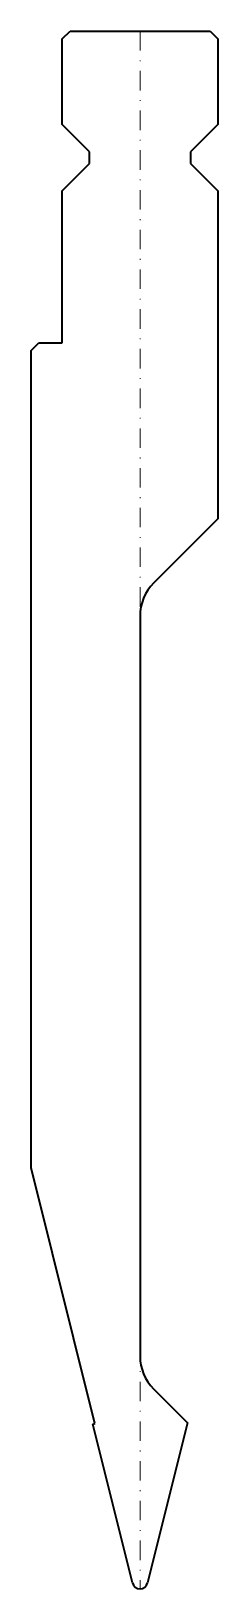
# Model space of a CAD drawing. Header units: millimetres. Extents: x -14 to 10, y 0 to 200.
import ezdxf

# ---------------------------------------------------------------- set-up
doc = ezdxf.new("R2010")
doc.units = ezdxf.units.MM
doc.header["$LTSCALE"] = 5
doc.linetypes.add('AUSGEZOGEN', pattern=[0])
doc.linetypes.add('DASHDOT', pattern=[1, 0.5, -0.25, 0, -0.25])
doc.layers.add('2', color=7, linetype='Continuous')

msp = doc.modelspace()

# ---------------------------------------------------------------- linework, layer by layer
at = {"layer": '2', "color": 7, "linetype": 'AUSGEZOGEN', "lineweight": 35}
for p, q in [((-10, 199), (-9, 200)), ((-10, 188), (-10, 199)), ((-9, 200), (9, 200)), ((9, 200), (10, 199)), ((10, 199), (10, 188)), ((-6.5, 184.5), (-10, 188)), ((10, 188), (6.5, 184.5)), ((-6.5, 183), (-6.5, 184.5)), ((6.5, 184.5), (6.5, 183)), ((-10, 179.5), (-6.5, 183)), ((6.5, 183), (10, 179.5)), ((-10, 160), (-10, 179.5)), ((10, 179.5), (10, 137.4)), ((-14, 159), (-13, 160)), ((-13, 160), (-10, 160)), ((-14, 54.05), (-14, 159)), ((10, 137.4), (1.76, 129.16)), ((0, 124.91), (0, 29.89)), ((-5.82, 21.22), (-14, 54.05)), ((1.76, 25.64), (6.09, 21.31)), ((-6.06, 21.16), (-5.82, 21.22)), ((-0.97, 0.76), (-6.06, 21.16)), ((6.09, 21.31), (0.97, 0.76))]:
    msp.add_line(p, q, dxfattribs=at)
at = {"layer": '2', "color": 7, "linetype": 'DASHDOT', "lineweight": 18}
msp.add_line((0, 200), (0, 0), dxfattribs=at)
at = {"layer": '2', "color": 7, "linetype": 'AUSGEZOGEN', "lineweight": 35}
for centre, radius, start, end in [((6, 124.91), 6, 135, 180), ((6, 29.89), 6, 180, 225), ((0, 1), 1, 194, 346)]:
    msp.add_arc(centre, radius, start, end, dxfattribs=at)

doc.saveas('drawing.dxf')
